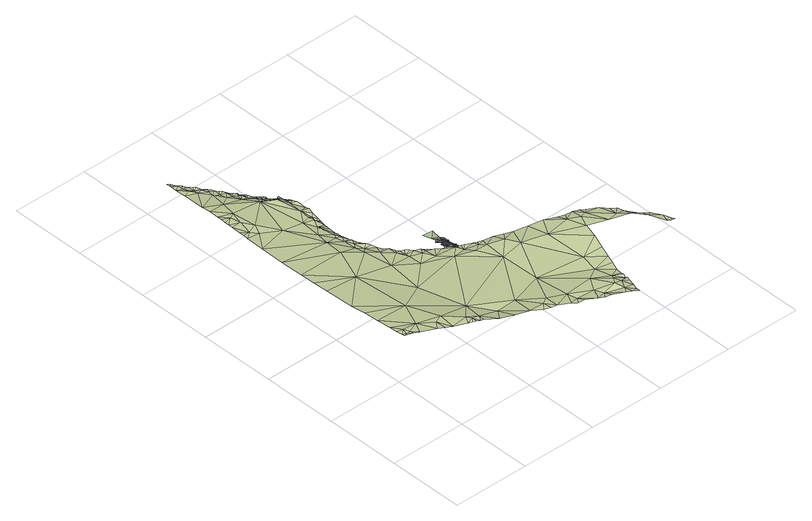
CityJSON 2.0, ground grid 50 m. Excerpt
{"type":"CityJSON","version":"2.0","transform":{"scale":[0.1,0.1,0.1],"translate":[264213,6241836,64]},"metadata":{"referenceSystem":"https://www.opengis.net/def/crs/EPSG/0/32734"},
"CityObjects":{
"terrain1":{"type":"TINRelief","geometry":[{"type":"CompositeSurface","lod":"1","boundaries":[[[0,1,2]],[[3,2,1]],[[4,3,5]],[[1,5,3]],[[0,6,1]],[[1,7,5]],[[8,9,0]],[[0,9,6]],[[6,7,1]],[[8,10,9]],[[11,7,6]],[[12,13,8]],[[14,15,16]],[[8,13,10]],[[9,17,6]],[[6,18,11]],[[6,17,18]],[[10,19,9]],[[13,12,20]],[[17,9,19]],[[21,11,18]],[[13,22,10]],[[14,23,15]],[[20,12,24]],[[17,25,18]],[[26,19,10]],[[27,21,18]],[[10,28,26]],[[20,29,13]],[[17,19,30]],[[22,28,10]],[[17,31,25]],[[17,30,31]],[[18,32,27]],[[18,25,32]],[[29,22,13]],[[33,32,25]],[[33,27,32]],[[33,25,31]],[[20,24,34]],[[20,35,29]],[[20,36,35]],[[15,23,37]],[[34,36,20]],[[38,37,23]],[[24,39,34]],[[36,34,40]],[[41,42,43]],[[44,42,41]],[[40,34,45]],[[37,38,46]],[[46,38,47]],[[47,48,49]],[[49,46,47]],[[48,50,51]],[[51,49,48]],[[52,51,50]],[[52,53,51]],[[51,53,49]],[[54,44,55]],[[44,54,42]],[[55,56,57]],[[55,57,54]],[[58,43,42]],[[59,57,56]],[[60,56,61]],[[62,60,61]],[[60,59,56]],[[62,63,60]],[[57,64,54]],[[63,62,65]],[[43,66,67]],[[59,64,57]],[[58,42,54]],[[59,60,68]],[[68,60,63]],[[64,59,68]],[[69,63,65]],[[69,65,70]],[[68,63,69]],[[58,54,64]],[[70,71,72]],[[68,73,64]],[[70,72,69]],[[71,74,75]],[[73,68,69]],[[72,71,75]],[[66,43,58]],[[58,64,73]],[[72,73,69]]]}]},
"road1":{"type":"Road","attributes":{"highway":"tertiary","name":"Upper Roodebloem Road","surface":"asphalt","lanes":1,"width":2.2,"oneway":"yes"},"geometry":[{"type":"MultiSurface","lod":"1","boundaries":[[[76,4,77]],[[78,79,76]],[[79,78,80]],[[4,5,77]],[[78,76,77]],[[78,14,80]],[[81,77,5]],[[78,77,81]],[[7,81,5]],[[14,78,81]],[[82,81,7]],[[14,81,23]],[[11,82,7]],[[81,82,23]],[[16,15,83]],[[16,44,41]],[[84,82,11]],[[84,11,21]],[[44,16,83]],[[84,21,27]],[[85,33,31]],[[38,23,82]],[[84,86,82]],[[84,27,87]],[[33,87,27]],[[88,30,19]],[[33,85,89]],[[90,19,26]],[[30,88,31]],[[28,90,26]],[[31,91,85]],[[33,89,87]],[[28,22,92]],[[85,91,89]],[[86,84,87]],[[82,86,93]],[[88,91,31]],[[22,29,92]],[[88,19,90]],[[38,82,93]],[[89,91,87]],[[28,92,90]],[[92,29,35]],[[15,94,83]],[[36,95,35]],[[92,35,95]],[[96,87,91]],[[38,93,47]],[[40,95,36]],[[96,86,87]],[[93,86,97]],[[96,91,88]],[[98,90,92]],[[99,15,37]],[[90,96,88]],[[47,93,48]],[[98,92,95]],[[55,44,83]],[[94,15,99]],[[97,50,93]],[[93,50,48]],[[40,100,95]],[[83,94,101]],[[90,98,96]],[[86,102,97]],[[83,101,55]],[[100,98,95]],[[103,50,97]],[[102,86,96]],[[46,104,37]],[[52,50,103]],[[52,103,53]],[[99,37,104]],[[102,103,97]],[[49,105,46]],[[94,106,101]],[[105,49,53]],[[107,94,99]],[[94,107,106]],[[53,103,108]],[[56,55,101]],[[109,46,105]],[[104,46,109]],[[53,108,105]],[[102,108,103]],[[101,106,56]],[[99,110,107]],[[111,106,107]],[[111,56,106]],[[107,110,111]],[[56,111,61]],[[110,99,65]],[[61,111,62]],[[110,62,111]],[[104,70,99]],[[65,62,110]],[[112,109,105]],[[113,104,109]],[[112,105,108]],[[70,65,99]],[[109,112,113]],[[113,114,104]],[[71,70,104]],[[71,104,114]],[[114,113,115]],[[116,113,112]],[[113,116,115]],[[71,114,74]],[[115,74,114]]]}]},
"landuse1":{"type":"LandUse","attributes":{"leisure":"park","name":"Roodebloem Quarry"},"geometry":[{"type":"MultiSurface","lod":"1","boundaries":[[[117,118,119]],[[120,121,122]],[[123,124,125]],[[126,127,128]],[[129,130,131]],[[132,133,134]],[[135,136,134]],[[128,137,138]],[[139,140,141]],[[142,8,0]],[[143,144,145]],[[146,147,148]],[[124,149,150]],[[151,152,153]],[[154,155,156]],[[157,158,159]],[[160,161,152]],[[162,163,164]],[[165,121,166]],[[167,168,169]],[[122,170,171]],[[172,173,174]],[[175,176,177]],[[174,176,178]],[[179,180,181]],[[182,183,184]],[[185,186,187]],[[188,189,190]],[[191,192,193]],[[194,193,192]],[[194,182,195]],[[196,197,182]],[[198,199,200]],[[201,202,203]],[[201,203,204]],[[205,206,207]],[[208,203,202]],[[209,210,206]],[[200,211,212]],[[213,200,212]],[[171,198,214]],[[201,209,206]],[[215,136,135]],[[216,205,217]],[[124,150,156]],[[164,163,140]],[[218,219,134]],[[220,221,144]],[[194,222,193]],[[223,119,118]],[[224,225,226]],[[227,228,229]],[[230,231,232]],[[150,149,233]],[[171,214,167]],[[234,117,235]],[[236,237,238]],[[145,239,143]],[[240,241,242]],[[189,243,190]],[[12,8,244]],[[245,246,247]],[[248,249,250]],[[166,161,160]],[[251,252,253]],[[254,255,256]],[[257,251,253]],[[258,259,153]],[[260,158,157]],[[261,262,263]],[[220,148,147]],[[264,265,266]],[[250,223,118]],[[241,186,185]],[[191,267,192]],[[268,269,270]],[[174,271,176]],[[272,273,274]],[[228,227,275]],[[276,117,119]],[[277,139,142]],[[142,139,278]],[[279,280,175]],[[230,280,231]],[[271,177,176]],[[180,179,281]],[[282,227,127]],[[283,280,279]],[[284,135,134]],[[0,277,142]],[[285,164,139]],[[286,287,288]],[[241,240,286]],[[227,289,127]],[[290,291,292]],[[291,287,286]],[[293,150,294]],[[283,231,280]],[[295,296,297]],[[232,298,230]],[[244,24,12]],[[286,292,291]],[[209,201,204]],[[299,264,300]],[[301,243,302]],[[286,240,292]],[[196,242,303]],[[187,304,305]],[[173,306,174]],[[268,299,269]],[[307,308,309]],[[310,311,254]],[[311,310,268]],[[312,307,255]],[[188,309,313]],[[188,190,309]],[[313,309,308]],[[292,192,314]],[[265,264,299]],[[315,316,317]],[[266,265,318]],[[194,195,222]],[[140,163,275]],[[319,178,176]],[[317,316,320]],[[302,321,322]],[[320,243,189]],[[243,320,316]],[[323,302,316]],[[324,238,325]],[[326,128,138]],[[327,324,328]],[[275,227,282]],[[329,330,331]],[[316,302,243]],[[330,332,331]],[[220,143,333]],[[260,244,158]],[[334,241,286]],[[186,304,187]],[[164,335,162]],[[237,336,325]],[[196,337,338]],[[194,192,240]],[[314,290,292]],[[288,334,286]],[[241,334,339]],[[325,238,237]],[[336,340,325]],[[253,341,257]],[[245,273,246]],[[218,172,219]],[[303,185,187]],[[311,268,270]],[[256,337,310]],[[310,254,256]],[[342,343,344]],[[345,261,130]],[[8,142,244]],[[333,346,347]],[[221,220,147]],[[185,303,242]],[[194,242,182]],[[281,348,180]],[[240,242,194]],[[181,180,349]],[[186,241,339]],[[241,185,242]],[[350,272,274]],[[246,273,351]],[[159,259,258]],[[307,312,352]],[[256,309,337]],[[196,303,353]],[[265,303,187]],[[353,299,310]],[[265,299,353]],[[322,354,355]],[[328,295,338]],[[337,309,190]],[[256,255,307]],[[356,324,325]],[[244,142,158]],[[260,24,244]],[[239,346,143]],[[333,143,346]],[[314,192,267]],[[240,192,292]],[[305,357,187]],[[357,318,265]],[[308,307,352]],[[309,256,307]],[[269,299,300]],[[310,299,268]],[[303,265,353]],[[357,265,187]],[[315,323,316]],[[302,323,321]],[[358,342,359]],[[259,151,153]],[[355,329,327]],[[322,355,302]],[[360,361,362]],[[217,205,207]],[[343,360,362]],[[358,343,342]],[[140,275,282]],[[347,363,148]],[[353,310,196]],[[298,183,230]],[[356,325,342]],[[364,298,232]],[[298,364,365]],[[366,184,365]],[[298,365,184]],[[122,167,120]],[[284,219,367]],[[271,174,306]],[[337,243,301]],[[355,354,329]],[[328,324,368]],[[329,331,327]],[[277,285,139]],[[129,226,130]],[[327,328,338]],[[302,355,301]],[[369,148,248]],[[146,369,370]],[[344,343,362]],[[178,319,367]],[[136,132,134]],[[178,219,174]],[[172,174,219]],[[238,332,236]],[[324,327,331]],[[340,371,325]],[[371,359,342]],[[164,140,139]],[[285,335,164]],[[356,344,368]],[[371,342,325]],[[361,372,362]],[[294,150,233]],[[273,272,351]],[[214,200,213]],[[165,166,160]],[[337,196,310]],[[183,298,184]],[[243,337,190]],[[373,296,374]],[[200,199,375]],[[182,366,376]],[[182,184,366]],[[143,220,144]],[[183,197,230]],[[377,367,378]],[[175,280,176]],[[319,176,280]],[[324,331,238]],[[332,238,331]],[[379,119,223]],[[119,379,380]],[[198,200,214]],[[297,348,196]],[[381,348,297]],[[380,276,119]],[[117,276,235]],[[345,262,261]],[[382,278,383]],[[118,248,250]],[[272,341,253]],[[384,151,259]],[[385,294,233]],[[272,350,341]],[[124,386,125]],[[337,301,338]],[[381,387,180]],[[127,388,137]],[[369,389,390]],[[167,214,213]],[[148,333,347]],[[333,148,220]],[[150,246,156]],[[293,247,246]],[[229,289,227]],[[127,289,388]],[[326,135,128]],[[127,137,128]],[[158,278,384]],[[391,392,393]],[[327,301,355]],[[338,295,297]],[[178,367,219]],[[141,282,126]],[[141,140,282]],[[262,117,234]],[[344,356,342]],[[368,324,356]],[[382,165,160]],[[394,393,392]],[[159,158,259]],[[384,259,158]],[[395,135,284]],[[326,215,135]],[[218,134,133]],[[219,284,134]],[[167,213,168]],[[182,376,195]],[[196,182,242]],[[378,281,179]],[[197,280,230]],[[197,319,280]],[[396,378,367]],[[216,397,199]],[[198,205,199]],[[182,197,183]],[[196,396,197]],[[293,246,150]],[[156,246,351]],[[207,206,210]],[[398,373,374]],[[296,373,297]],[[399,250,249]],[[399,249,363]],[[128,135,395]],[[126,128,395]],[[226,225,130]],[[224,226,391]],[[205,216,199]],[[375,211,200]],[[373,400,381]],[[387,349,180]],[[199,397,401]],[[398,400,373]],[[381,400,387]],[[393,386,155]],[[272,253,154]],[[381,180,348]],[[297,373,381]],[[395,284,402]],[[383,118,117]],[[383,369,248]],[[154,351,272]],[[224,391,393]],[[158,142,278]],[[345,403,382]],[[169,120,167]],[[122,121,165]],[[154,156,351]],[[155,386,124]],[[284,367,402]],[[390,402,404]],[[130,225,345]],[[261,131,130]],[[386,393,394]],[[155,224,393]],[[248,148,249]],[[148,363,249]],[[124,123,149]],[[156,155,124]],[[139,141,278]],[[263,262,234]],[[396,348,281]],[[348,396,196]],[[199,401,375]],[[151,384,382]],[[122,252,170]],[[252,251,405]],[[252,403,253]],[[319,396,367]],[[377,404,402]],[[390,406,407]],[[369,146,148]],[[403,252,165]],[[224,155,154]],[[225,224,403]],[[389,278,141]],[[152,151,160]],[[382,160,151]],[[126,282,127]],[[248,118,383]],[[338,297,196]],[[327,338,301]],[[396,281,378]],[[319,197,396]],[[383,345,382]],[[390,389,126]],[[395,402,390]],[[390,408,369]],[[165,382,403]],[[171,167,122]],[[278,382,384]],[[225,403,345]],[[170,252,405]],[[165,252,122]],[[377,402,367]],[[390,404,406]],[[345,383,262]],[[117,262,383]],[[389,141,126]],[[408,370,369]],[[390,407,408]],[[390,126,395]],[[224,154,403]],[[403,154,253]],[[369,383,389]],[[278,389,383]]]}]}
},
"vertices":[
[932,1104,88],[930,1130,77],[920,1130,77],[926,1139,77],[923,1144,77],[931,1140,77],[946,1124,77],[940,1136,77],[951,1094,88],[951,1111,88],[957,1108,88],[949,1132,77],[961,1088,80],[959,1099,80],[932,1163,77],[946,1174,70],[917,1196,70],[955,1122,77],[954,1127,77],[960,1116,75],[967,1093,80],[954,1130,77],[965,1106,80],[949,1156,77],[971,1083,80],[957,1126,77],[962,1112,80],[956,1129,77],[963,1109,80],[968,1102,80],[959,1120,75],[959,1124,75],[957,1128,77],[959,1128,75],[975,1088,80],[970,1099,80],[973,1097,80],[954,1165,77],[957,1153,77],[982,1085,80],[976,1095,80],[931,1213,70],[947,1219,66],[929,1241,66],[945,1202,70],[980,1093,80],[962,1156,75],[961,1151,75],[963,1150,75],[964,1153,75],[965,1149,75],[964,1150,75],[965,1150,75],[966,1151,75],[956,1205,70],[953,1197,70],[960,1191,70],[958,1196,70],[966,1221,68],[962,1193,70],[962,1191,70],[961,1191,70],[961,1190,70],[965,1189,70],[965,1202,70],[966,1185,70],[976,1284,66],[913,1291,65],[967,1193,70],[973,1188,70],[970,1180,70],[975,1175,70],[979,1182,70],[977,1199,70],[979,1170,70],[978,1174,70],
[924,1147,77],[928,1144,77],[928,1153,77],[921,1149,77],[921,1157,77],[937,1148,77],[949,1145,77],[945,1189,70],[957,1133,77],[960,1126,75],[961,1139,75],[960,1132,75],[965,1123,75],[960,1128,75],[967,1117,75],[963,1126,75],[971,1107,80],[960,1147,75],[954,1184,70],[975,1102,80],[973,1128,75],[964,1145,75],[977,1108,80],[959,1180,70],[982,1099,80],[955,1192,70],[973,1142,75],[967,1149,75],[966,1170,70],[969,1155,75],[958,1189,70],[960,1187,70],[972,1151,75],[970,1159,75],[962,1186,70],[960,1189,70],[978,1158,75],[975,1163,75],[976,1172,70],[978,1169,70],[980,1166,70],
[452,353,302],[393,390,305],[405,357,311],[1445,913,106],[1361,940,93],[1355,776,138],[1158,54,245],[1159,117,218],[1120,67,240],[558,1159,125],[685,1260,86],[619,1315,94],[819,174,268],[820,237,259],[781,188,264],[641,1489,46],[633,1519,39],[594,1493,62],[609,1434,56],[649,1460,56],[702,1334,63],[687,1366,51],[811,1078,104],[783,1153,96],[699,1079,110],[942,1065,103],[28,471,340],[6,477,342],[11,467,340],[23,696,304],[15,586,323],[143,521,319],[1234,27,234],[1272,77,217],[1066,950,120],[1163,1004,89],[1106,1023,83],[1210,281,195],[1138,176,215],[1257,139,219],[1010,1062,85],[968,1025,92],[1049,1041,85],[1164,910,126],[1220,985,87],[822,1185,78],[808,1197,85],[811,1158,89],[1198,822,134],[1277,966,86],[1527,809,129],[1571,874,93],[1529,887,96],[1515,579,155],[1550,678,148],[623,1567,33],[620,1587,33],[590,1592,53],[615,1671,24],[582,1637,48],[615,1648,28],[564,1609,53],[115,1827,163],[170,1872,151],[119,1861,163],[588,1916,47],[584,1843,48],[618,1856,23],[568,2108,27],[591,2124,8],[570,2124,8],[459,2264,26],[452,2271,35],[436,2249,39],[644,2052,15],[628,2051,15],[648,2043,15],[621,2037,15],[666,1961,3],[468,2107,66],[512,1813,65],[1675,636,144],[1748,656,135],[1644,789,120],[1916,431,127],[1929,413,134],[1948,430,127],[1944,450,127],[1799,594,146],[1857,512,151],[1879,584,110],[1952,410,134],[1937,489,119],[1899,552,121],[1683,830,97],[1648,845,103],[1613,860,103],[1592,765,135],[657,1431,56],[1822,679,102],[1860,616,104],[626,1548,39],[572,1550,56],[41,508,340],[10,531,331],[657,2018,15],[361,336,311],[987,229,236],[874,269,248],[856,161,272],[726,1228,72],[764,1241,74],[749,1261,72],[590,1808,45],[622,1763,21],[628,1793,21],[1271,14,231],[533,275,286],[447,306,307],[328,2402,54],[314,2417,57],[300,2389,70],[17,458,344],[603,2072,27],[587,2099,27],[557,2063,58],[415,2271,35],[958,1071,88],[1362,152,193],[1320,153,195],[1353,127,195],[295,490,307],[233,454,320],[275,367,318],[1453,406,146],[1348,486,151],[1314,358,158],[508,2212,17],[494,2227,26],[470,2212,28],[1433,348,146],[1077,1032,83],[1049,994,103],[990,1073,80],[706,214,283],[621,385,226],[620,245,282],[549,2168,17],[549,2147,18],[556,2161,18],[640,2061,15],[521,2176,17],[535,2183,17],[528,2190,17],[615,1626,28],[1331,240,174],[1371,177,176],[1382,206,176],[780,1221,74],[426,313,307],[892,1125,81],[868,989,124],[619,1717,21],[565,1756,43],[207,1835,143],[718,1189,84],[620,1740,21],[566,1454,71],[864,1149,81],[605,2088,27],[619,2094,8],[612,2102,8],[733,1281,60],[633,2080,8],[626,2087,8],[618,2073,8],[1336,76,204],[1322,38,207],[150,2163,136],[143,2096,141],[232,2069,132],[611,1819,23],[535,2161,18],[542,2175,17],[364,2259,62],[399,2298,50],[542,2120,18],[584,2131,8],[577,2139,8],[617,1606,33],[472,2228,26],[473,2249,26],[454,2238,39],[505,2175,28],[521,2197,17],[487,2234,26],[466,2256,26],[636,2070,8],[424,2300,35],[417,2286,35],[431,2293,35],[563,2153,8],[495,1674,73],[438,2286,35],[410,2315,38],[397,2330,45],[417,2308,35],[268,2387,70],[272,2418,64],[672,1399,51],[323,2329,60],[157,2230,123],[369,2359,45],[355,2373,54],[327,2360,60],[342,2388,54],[53,471,340],[605,2109,27],[836,1173,78],[301,2432,64],[422,2200,50],[269,2184,109],[598,2116,8],[287,2446,64],[1412,291,147],[222,2454,80],[232,2504,72],[182,2468,86],[760,398,219],[55,445,344],[92,432,339],[242,1906,142],[122,1894,159],[1392,234,162],[1299,189,203],[480,2242,26],[533,2146,18],[383,2344,45],[362,2311,50],[227,2408,91],[570,2146,8],[246,2490,72],[259,2475,66],[218,2519,74],[204,2533,79],[187,2508,86],[189,397,332],[631,1807,21],[634,1822,23],[645,1880,25],[456,1564,104],[174,2389,100],[264,732,256],[32,806,286],[273,2461,64],[191,2548,79],[188,2040,141],[140,2062,146],[1743,788,102],[656,1921,24],[88,1524,190],[101,1693,176],[383,329,311],[404,321,311],[198,1971,146],[1039,790,140],[524,531,229],[984,943,126],[1309,1,222],[1083,81,245],[129,1961,155],[718,1301,60],[496,887,165],[307,1171,176],[932,134,259],[970,121,249],[1008,170,231],[1007,107,258],[553,1369,102],[358,1805,101],[1802,710,113],[136,2029,146],[232,382,326],[133,1995,151],[1783,742,103],[434,1431,126],[1022,509,168],[75,1355,208],[1480,481,149],[66,1245,221],[58,1135,235],[41,916,263]
]}
